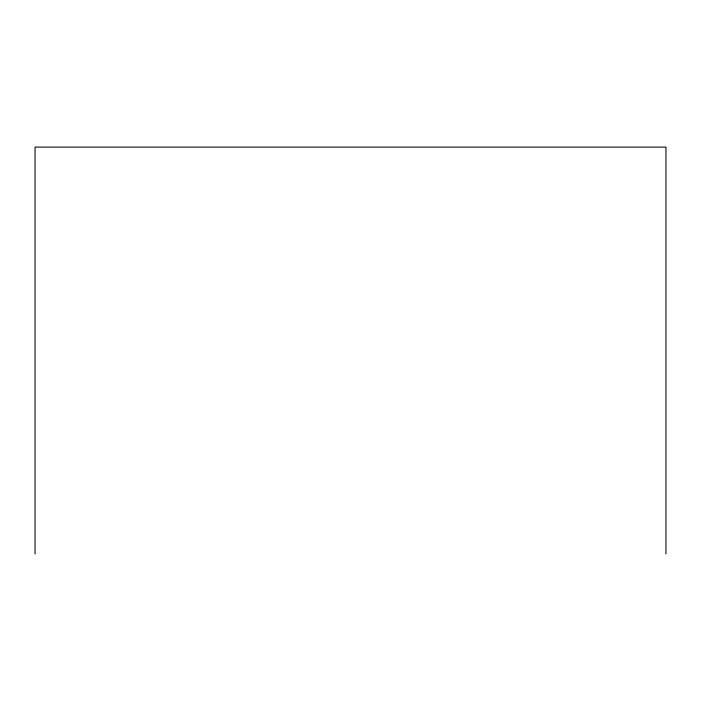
<?xml version="1.0" encoding="UTF-8"?>
<svg xmlns="http://www.w3.org/2000/svg" width="701" height="701" viewBox="0 0 701 701"><rect width="100%" height="100%" fill="white"/><g stroke="black" fill="none" stroke-linecap="round" stroke-linejoin="round"><path stroke-width="1.05" d="M665.95 553.895L665.95 147.105L35.05 147.105L35.05 553.895"/></g></svg>
